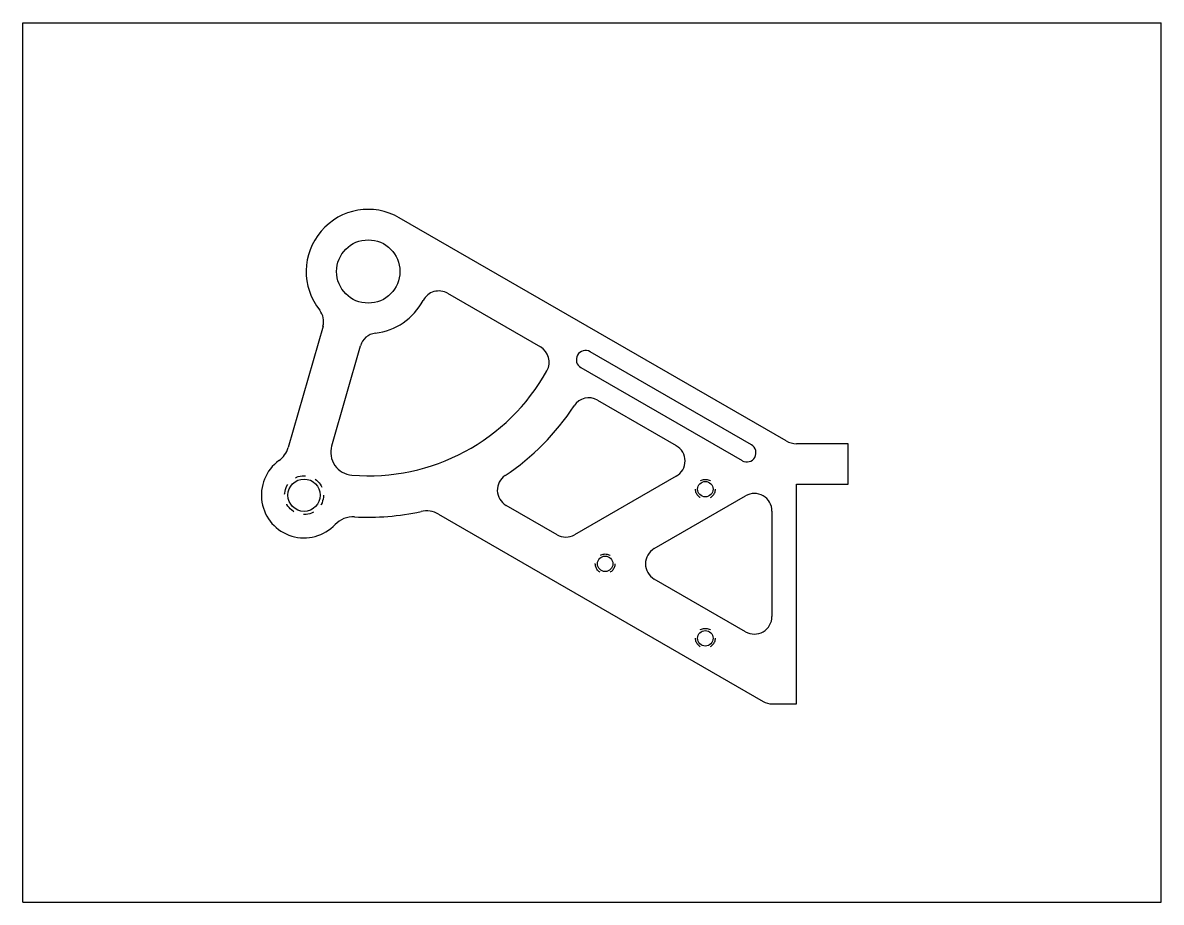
# Model space of a CAD drawing. Header units: inches. Extents: x 0 to 11, y 0 to 8.5.
import ezdxf

# ---------------------------------------------------------------- set-up
doc = ezdxf.new("R2010")
doc.units = ezdxf.units.IN
doc.header["$LTSCALE"] = 0.605
doc.header["$MEASUREMENT"] = 0
doc.linetypes.add('HIDDEN', pattern=[0.2, 0.1, -0.1])
doc.layers.get('0').update_dxf_attribs({"linetype": 'CONTINUOUS'})
doc.layers.add('02___PRT_ALL_AXES', color=7, linetype='CONTINUOUS')

msp = doc.modelspace()

# ---------------------------------------------------------------- linework, layer by layer
at = {"color": 7, "linetype": 'CONTINUOUS'}
for p, q in [((0, 0), (0, 8.5)), ((0, 8.5), (11, 8.5)), ((11, 0), (11, 8.5)), ((7.375, 4.458), (3.638, 6.616)), ((4.105, 5.885), (5.001, 5.367)), ((2.901, 5.568), (2.564, 4.394)), ((2.985, 4.41), (3.263, 5.378)), ((7.04, 4.421), (5.481, 5.321)), ((5.393, 5.168), (6.951, 4.268)), ((5.554, 4.852), (6.314, 4.413)), ((7.975, 4.432), (7.475, 4.432)), ((7.975, 4.042), (7.975, 4.432)), ((6.314, 4.118), (5.332, 3.551)), ((7.475, 4.042), (7.975, 4.042)), ((7.475, 1.917), (7.475, 4.042)), ((6.102, 3.418), (6.984, 3.928)), ((4.017, 3.751), (7.154, 1.939)), ((5.162, 3.551), (4.67, 3.835)), ((7.239, 3.781), (7.239, 2.762)), ((6.984, 2.615), (6.102, 3.124)), ((7.239, 1.917), (7.475, 1.917)), ((0, 0), (11, 0))]:
    msp.add_line(p, q, dxfattribs=at)
msp.add_circle((3.338, 6.096), 0.306, dxfattribs=at)
for centre, radius, start, end in [((3.338, 6.096), 0.6, 60, 218.7084), ((4.02, 5.738), 0.17, 60, 152.2329), ((2.737, 5.615), 0.17, 344, 38.7084), ((3.338, 6.096), 0.6, 276.5383, 332.2329), ((3.426, 5.331), 0.17, 96.5383, 164), ((4.916, 5.22), 0.17, 330.9523, 60), ((5.437, 5.244), 0.0885, 60, 240), ((3.338, 6.096), 1.975, 265.4216, 330.9523), ((5.469, 4.705), 0.17, 60, 146.8466), ((3.338, 6.096), 2.375, 303.8401, 326.8466), ((3.198, 4.349), 0.222, 164, 265.4216), ((6.229, 4.265), 0.17, 300, 60), ((6.996, 4.344), 0.0885, 240, 60), ((7.475, 4.632), 0.2, 240, 270), ((2.337, 4.459), 0.236, 305.9211, 344), ((2.718, 3.934), 0.413, 125.9211, 316.83), ((4.755, 3.983), 0.17, 123.8401, 240), ((7.069, 3.781), 0.17, 0, 120), ((3.338, 6.096), 2.375, 266.776, 282.4024), ((3.899, 3.546), 0.236, 60, 102.4024), ((3.191, 3.489), 0.236, 86.776, 136.83), ((5.247, 3.699), 0.17, 240, 300), ((6.187, 3.271), 0.17, 120, 240), ((7.069, 2.762), 0.17, 240, 360), ((7.239, 2.087), 0.17, 240, 270)]:
    msp.add_arc(centre, radius, start, end, dxfattribs=at)
at = {"layer": '02___PRT_ALL_AXES', "color": 8, "linetype": 'HIDDEN'}
for centre, radius in [((2.718, 3.934), 0.188), ((6.595, 3.992), 0.095), ((5.627, 3.271), 0.095), ((6.595, 2.551), 0.095)]:
    msp.add_circle(centre, radius, dxfattribs=at)
at = {"layer": '02___PRT_ALL_AXES', "color": 7, "linetype": 'CONTINUOUS'}
for centre, radius in [((2.718, 3.934), 0.156), ((6.595, 3.992), 0.0747), ((5.627, 3.271), 0.0747), ((6.595, 2.551), 0.0747)]:
    msp.add_circle(centre, radius, dxfattribs=at)

doc.saveas('drawing.dxf')
